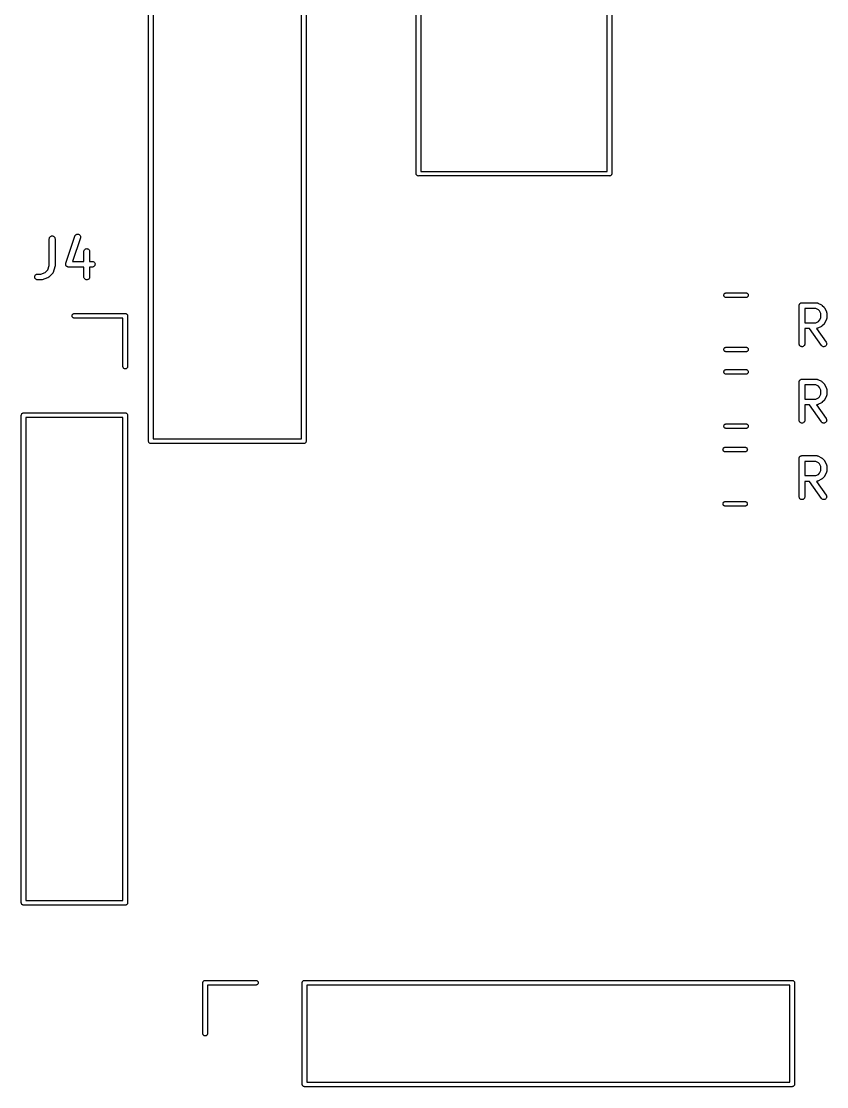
# Model space of a CAD drawing. Extents: x 0.8 to 4.32, y -4.33 to -0.8.
# Drawn here: x 0.802 to 1.631, y -4.317 to -3.219 of the extents above; entities that cross this region are included whole.
import ezdxf

# ---------------------------------------------------------------- set-up
doc = ezdxf.new("R2010")
doc.units = 0
doc.header["$MEASUREMENT"] = 0
doc.layers.add('BLACK', color=7, linetype='CONTINUOUS')

msp = doc.modelspace()

# ---------------------------------------------------------------- linework, layer by layer
at = {"layer": 'BLACK', "linetype": 'CONTINUOUS'}
for p, q in [((1.09016, -3.64921), (1.09016, -2.87835)), ((1.09488, -2.87835), (1.09488, -3.65146)), ((1.20827, -3.37587), (1.20827, -2.94303)), ((1.21299, -2.94528), (1.21299, -3.37362)), ((1.40512, -3.37362), (1.40512, -2.94528)), ((1.40984, -2.94303), (1.40984, -3.37587)), ((0.932677, -3.65146), (0.932677, -2.99449)), ((0.937402, -2.99449), (0.937402, -3.64921)), ((1.20826, -3.37598), (1.20827, -3.37587)), ((1.2083, -3.37645), (1.20826, -3.37598)), ((1.20844, -3.37689), (1.2083, -3.37645)), ((1.20866, -3.3773), (1.20844, -3.37689)), ((1.20895, -3.37766), (1.20866, -3.3773)), ((1.20931, -3.37796), (1.20895, -3.37766)), ((1.20972, -3.37818), (1.20931, -3.37796)), ((1.21017, -3.37831), (1.20972, -3.37818)), ((1.21063, -3.37836), (1.21017, -3.37831)), ((1.21075, -3.37835), (1.21063, -3.37836)), ((1.40736, -3.37835), (1.21075, -3.37835)), ((1.21299, -3.37362), (1.40512, -3.37362)), ((1.40748, -3.37836), (1.40736, -3.37835)), ((1.40794, -3.37831), (1.40748, -3.37836)), ((1.40839, -3.37818), (1.40794, -3.37831)), ((1.4088, -3.37796), (1.40839, -3.37818)), ((1.40916, -3.37766), (1.4088, -3.37796)), ((1.40945, -3.3773), (1.40916, -3.37766)), ((1.40967, -3.37689), (1.40945, -3.3773)), ((1.40981, -3.37645), (1.40967, -3.37689)), ((1.40984, -3.3761), (1.40981, -3.37645)), ((1.40984, -3.37587), (1.40985, -3.37598)), ((1.40985, -3.37598), (1.40984, -3.3761)), ((1.40984, -3.3761), (1.40984, -3.3761)), ((0.830381, -3.44297), (0.830445, -3.44239)), ((0.830381, -3.44301), (0.830381, -3.44297)), ((0.830381, -3.47065), (0.830381, -3.44301)), ((0.830445, -3.44239), (0.830619, -3.44184)), ((0.830619, -3.44184), (0.830897, -3.44134)), ((0.830897, -3.44134), (0.831267, -3.4409)), ((0.831267, -3.4409), (0.831716, -3.44054)), ((0.831716, -3.44054), (0.832227, -3.44027)), ((0.832227, -3.44027), (0.83278, -3.44011)), ((0.83278, -3.44011), (0.833354, -3.44005)), ((0.833354, -3.44005), (0.833927, -3.44011)), ((0.833927, -3.44011), (0.834478, -3.44029)), ((0.834478, -3.44029), (0.834984, -3.44056)), ((0.834984, -3.44056), (0.835429, -3.44093)), ((0.835429, -3.44093), (0.835793, -3.44137)), ((0.835793, -3.44137), (0.836063, -3.44188)), ((0.836063, -3.44188), (0.83623, -3.44243)), ((0.83623, -3.44243), (0.836286, -3.44301)), ((0.836286, -3.44301), (0.836286, -3.47113)), ((0.847405, -3.46832), (0.856779, -3.4402)), ((0.862381, -3.44207), (0.854303, -3.4663)), ((0.856779, -3.4402), (0.856792, -3.44016)), ((0.856792, -3.44016), (0.857034, -3.43964)), ((0.857034, -3.43964), (0.857373, -3.43917)), ((0.857373, -3.43917), (0.857796, -3.43878)), ((0.857796, -3.43878), (0.858287, -3.43848)), ((0.858287, -3.43848), (0.858828, -3.43828)), ((0.858828, -3.43828), (0.859396, -3.43819)), ((0.859396, -3.43819), (0.859972, -3.43821)), ((0.859972, -3.43821), (0.860533, -3.43834)), ((0.860533, -3.43834), (0.861058, -3.43858)), ((0.861058, -3.43858), (0.861526, -3.43891)), ((0.861526, -3.43891), (0.861921, -3.43933)), ((0.861921, -3.43933), (0.862226, -3.43982)), ((0.862226, -3.43982), (0.86243, -3.44036)), ((0.862509, -3.4415), (0.862381, -3.44207)), ((0.86243, -3.44036), (0.862526, -3.44093)), ((0.862526, -3.44093), (0.862509, -3.4415)), ((0.866001, -3.45609), (0.866066, -3.45552)), ((0.866001, -3.45613), (0.866001, -3.45609)), ((0.866001, -3.4663), (0.866001, -3.45613)), ((0.866066, -3.45552), (0.86624, -3.45497)), ((0.86624, -3.45497), (0.866517, -3.45446)), ((0.866517, -3.45446), (0.866888, -3.45402)), ((0.866888, -3.45402), (0.867337, -3.45366)), ((0.867337, -3.45366), (0.867848, -3.45339)), ((0.867848, -3.45339), (0.868401, -3.45323)), ((0.868401, -3.45323), (0.868974, -3.45318)), ((0.868974, -3.45318), (0.869548, -3.45324)), ((0.869548, -3.45324), (0.870098, -3.45341)), ((0.870098, -3.45341), (0.870605, -3.45368)), ((0.870605, -3.45368), (0.871049, -3.45405)), ((0.871049, -3.45405), (0.871413, -3.4545)), ((0.871413, -3.4545), (0.871684, -3.45501)), ((0.871684, -3.45501), (0.87185, -3.45556)), ((0.87185, -3.45556), (0.871907, -3.45613)), ((0.871907, -3.45613), (0.871907, -3.4663)), ((0.854303, -3.4663), (0.866001, -3.4663)), ((0.871907, -3.4663), (0.874578, -3.4663)), ((0.874578, -3.4663), (0.874619, -3.4663)), ((0.874619, -3.4663), (0.875192, -3.46637)), ((0.875192, -3.46637), (0.875741, -3.46654)), ((0.875741, -3.46654), (0.876246, -3.46682)), ((0.876246, -3.46682), (0.876688, -3.46719)), ((0.876688, -3.46719), (0.877049, -3.46764)), ((0.877049, -3.46764), (0.877316, -3.46815)), ((0.877316, -3.46815), (0.877479, -3.4687)), ((0.821606, -3.47942), (0.826114, -3.47792)), ((0.826114, -3.47792), (0.828878, -3.47516)), ((0.828878, -3.47516), (0.830381, -3.47065)), ((0.833546, -3.47884), (0.829797, -3.48259)), ((0.833602, -3.47877), (0.833546, -3.47884)), ((0.833665, -3.47871), (0.833602, -3.47877)), ((0.833784, -3.47855), (0.833665, -3.47871)), ((0.833912, -3.4784), (0.833784, -3.47855)), ((0.833953, -3.47832), (0.833912, -3.4784)), ((0.834004, -3.47825), (0.833953, -3.47832)), ((0.834089, -3.47807), (0.834004, -3.47825)), ((0.834185, -3.47789), (0.834089, -3.47807)), ((0.83421, -3.4778), (0.834185, -3.47789)), ((0.834246, -3.47773), (0.83421, -3.4778)), ((0.83426, -3.47769), (0.834246, -3.47773)), ((0.836135, -3.47206), (0.83426, -3.47769)), ((0.836171, -3.4719), (0.836135, -3.47206)), ((0.836222, -3.47174), (0.836171, -3.4719)), ((0.836235, -3.47162), (0.836222, -3.47174)), ((0.836263, -3.4715), (0.836235, -3.47162)), ((0.836267, -3.47133), (0.836263, -3.4715)), ((0.836286, -3.47117), (0.836267, -3.47133)), ((0.836286, -3.47113), (0.836286, -3.47117)), ((0.847254, -3.46923), (0.847272, -3.46906)), ((0.847264, -3.46935), (0.847254, -3.46923)), ((0.847261, -3.46946), (0.847264, -3.46935)), ((0.84729, -3.46963), (0.847261, -3.46946)), ((0.847272, -3.46906), (0.847277, -3.46888)), ((0.847277, -3.46888), (0.847302, -3.46877)), ((0.847306, -3.46981), (0.84729, -3.46963)), ((0.847302, -3.46877), (0.847314, -3.46866)), ((0.847338, -3.46992), (0.847306, -3.46981)), ((0.847314, -3.46866), (0.847366, -3.46849)), ((0.847356, -3.47003), (0.847338, -3.46992)), ((0.847419, -3.47019), (0.847356, -3.47003)), ((0.847366, -3.46849), (0.847405, -3.46832)), ((0.847468, -3.47036), (0.847419, -3.47019)), ((0.847521, -3.47046), (0.847468, -3.47036)), ((0.847561, -3.47057), (0.847521, -3.47046)), ((0.847654, -3.47071), (0.847561, -3.47057)), ((0.847735, -3.47087), (0.847654, -3.47071)), ((0.847806, -3.47096), (0.847735, -3.47087)), ((0.847866, -3.47105), (0.847806, -3.47096)), ((0.847986, -3.47118), (0.847866, -3.47105)), ((0.848097, -3.47132), (0.847986, -3.47118)), ((0.848183, -3.47139), (0.848097, -3.47132)), ((0.84826, -3.47147), (0.848183, -3.47139)), ((0.848403, -3.47158), (0.84826, -3.47147)), ((0.848538, -3.47169), (0.848403, -3.47158)), ((0.848637, -3.47174), (0.848538, -3.47169)), ((0.848728, -3.47181), (0.848637, -3.47174)), ((0.848889, -3.47188), (0.848728, -3.47181)), ((0.849043, -3.47197), (0.848889, -3.47188)), ((0.84915, -3.472), (0.849043, -3.47197)), ((0.849253, -3.47205), (0.84915, -3.472)), ((0.849425, -3.47209), (0.849253, -3.47205)), ((0.849592, -3.47214), (0.849425, -3.47209)), ((0.849704, -3.47215), (0.849592, -3.47214)), ((0.849814, -3.47218), (0.849704, -3.47215)), ((0.84999, -3.47219), (0.849814, -3.47218)), ((0.850165, -3.47221), (0.84999, -3.47219)), ((0.850206, -3.47221), (0.850165, -3.47221)), ((0.866001, -3.47221), (0.850206, -3.47221)), ((0.866001, -3.48238), (0.866001, -3.47221)), ((0.874578, -3.47221), (0.871907, -3.47221)), ((0.871907, -3.47221), (0.871907, -3.48238)), ((0.875152, -3.47215), (0.874578, -3.47221)), ((0.875703, -3.47198), (0.875152, -3.47215)), ((0.876212, -3.47171), (0.875703, -3.47198)), ((0.876659, -3.47135), (0.876212, -3.47171)), ((0.877026, -3.4709), (0.876659, -3.47135)), ((0.8773, -3.4704), (0.877026, -3.4709)), ((0.877471, -3.46985), (0.8773, -3.4704)), ((0.877531, -3.46927), (0.877471, -3.46985)), ((0.877479, -3.4687), (0.877531, -3.46927)), ((0.815383, -3.48236), (0.815443, -3.48178)), ((0.815435, -3.48293), (0.815383, -3.48236)), ((0.815597, -3.48348), (0.815435, -3.48293)), ((0.815443, -3.48178), (0.815613, -3.48123)), ((0.815864, -3.48399), (0.815597, -3.48348)), ((0.815613, -3.48123), (0.815887, -3.48073)), ((0.816226, -3.48444), (0.815864, -3.48399)), ((0.815887, -3.48073), (0.816255, -3.48028)), ((0.816667, -3.48481), (0.816226, -3.48444)), ((0.816255, -3.48028), (0.816701, -3.47992)), ((0.817172, -3.48509), (0.816667, -3.48481)), ((0.816701, -3.47992), (0.81721, -3.47965)), ((0.817721, -3.48527), (0.817172, -3.48509)), ((0.81721, -3.47965), (0.817762, -3.47948)), ((0.818294, -3.48533), (0.817721, -3.48527)), ((0.817762, -3.47948), (0.818335, -3.47942)), ((0.818335, -3.48533), (0.818294, -3.48533)), ((0.818335, -3.47942), (0.821606, -3.47942)), ((0.822085, -3.48533), (0.818335, -3.48533)), ((0.82225, -3.48531), (0.822085, -3.48533)), ((0.822416, -3.48531), (0.82225, -3.48531)), ((0.822536, -3.48529), (0.822416, -3.48531)), ((0.822658, -3.48527), (0.822536, -3.48529)), ((0.822817, -3.48523), (0.822658, -3.48527)), ((0.822979, -3.48519), (0.822817, -3.48523)), ((0.823018, -3.48518), (0.822979, -3.48519)), ((0.828643, -3.4833), (0.823018, -3.48518)), ((0.828722, -3.48327), (0.828643, -3.4833)), ((0.828806, -3.48324), (0.828722, -3.48327)), ((0.828985, -3.48315), (0.828806, -3.48324)), ((0.829169, -3.48307), (0.828985, -3.48315)), ((0.82924, -3.48302), (0.829169, -3.48307)), ((0.829317, -3.48298), (0.82924, -3.48302)), ((0.829475, -3.48285), (0.829317, -3.48298)), ((0.82964, -3.48274), (0.829475, -3.48285)), ((0.829699, -3.48267), (0.82964, -3.48274)), ((0.829768, -3.48262), (0.829699, -3.48267)), ((0.829797, -3.48259), (0.829768, -3.48262)), ((0.866057, -3.48295), (0.866001, -3.48238)), ((0.866224, -3.4835), (0.866057, -3.48295)), ((0.866494, -3.48401), (0.866224, -3.4835)), ((0.866859, -3.48446), (0.866494, -3.48401)), ((0.867303, -3.48483), (0.866859, -3.48446)), ((0.86781, -3.4851), (0.867303, -3.48483)), ((0.86836, -3.48527), (0.86781, -3.4851)), ((0.868933, -3.48533), (0.86836, -3.48527)), ((0.869507, -3.48528), (0.868933, -3.48533)), ((0.87006, -3.48511), (0.869507, -3.48528)), ((0.870571, -3.48485), (0.87006, -3.48511)), ((0.87102, -3.48449), (0.870571, -3.48485)), ((0.87139, -3.48405), (0.87102, -3.48449)), ((0.871668, -3.48354), (0.87139, -3.48405)), ((0.871842, -3.48299), (0.871668, -3.48354)), ((0.871906, -3.48242), (0.871842, -3.48299)), ((0.871907, -3.48238), (0.871906, -3.48242)), ((1.52535, -3.50117), (1.5254, -3.50071)), ((1.5254, -3.50164), (1.52535, -3.50117)), ((1.5254, -3.50071), (1.52553, -3.50026)), ((1.52553, -3.50026), (1.52575, -3.49985)), ((1.52575, -3.49985), (1.52605, -3.49949)), ((1.52605, -3.49949), (1.52641, -3.4992)), ((1.52641, -3.4992), (1.52682, -3.49898)), ((1.52682, -3.49898), (1.52726, -3.49885)), ((1.52726, -3.49885), (1.52761, -3.49881)), ((1.52761, -3.49881), (1.5482, -3.49881)), ((1.5482, -3.49881), (1.54855, -3.49885)), ((1.54855, -3.49885), (1.54899, -3.49898)), ((1.54899, -3.49898), (1.5494, -3.4992)), ((1.5494, -3.4992), (1.54976, -3.49949)), ((1.54976, -3.49949), (1.55006, -3.49985)), ((1.55006, -3.49985), (1.55028, -3.50026)), ((1.55028, -3.50026), (1.55041, -3.50071)), ((1.55041, -3.50071), (1.55046, -3.50117)), ((1.55046, -3.50117), (1.55041, -3.50164)), ((1.52553, -3.50208), (1.5254, -3.50164)), ((1.52575, -3.50249), (1.52553, -3.50208)), ((1.52605, -3.50285), (1.52575, -3.50249)), ((1.52641, -3.50315), (1.52605, -3.50285)), ((1.52682, -3.50337), (1.52641, -3.50315)), ((1.52726, -3.5035), (1.52682, -3.50337)), ((1.52761, -3.50354), (1.52726, -3.5035)), ((1.5482, -3.50354), (1.52761, -3.50354)), ((1.54855, -3.5035), (1.5482, -3.50354)), ((1.54899, -3.50337), (1.54855, -3.5035)), ((1.5494, -3.50315), (1.54899, -3.50337)), ((1.54976, -3.50285), (1.5494, -3.50315)), ((1.55006, -3.50249), (1.54976, -3.50285)), ((1.55028, -3.50208), (1.55006, -3.50249)), ((1.55041, -3.50164), (1.55028, -3.50208)), ((1.60278, -3.51186), (1.60282, -3.51159)), ((1.60278, -3.51188), (1.60278, -3.51186)), ((1.60278, -3.5119), (1.60278, -3.51188)), ((1.60278, -3.51188), (1.60278, -3.51188)), ((1.60278, -3.51188), (1.60278, -3.51188)), ((1.60278, -3.55127), (1.60278, -3.5119)), ((1.60282, -3.51159), (1.60284, -3.51131)), ((1.60284, -3.51131), (1.60285, -3.5113)), ((1.60285, -3.51129), (1.60293, -3.51103)), ((1.60285, -3.5113), (1.60285, -3.51129)), ((1.60293, -3.51103), (1.60301, -3.51076)), ((1.60301, -3.51076), (1.60302, -3.51075)), ((1.60302, -3.51074), (1.60316, -3.5105)), ((1.60302, -3.51075), (1.60302, -3.51074)), ((1.60316, -3.5105), (1.60329, -3.51025)), ((1.60329, -3.51025), (1.6033, -3.51025)), ((1.6033, -3.51024), (1.60348, -3.51002)), ((1.6033, -3.51025), (1.6033, -3.51024)), ((1.60348, -3.51002), (1.60366, -3.50981)), ((1.60366, -3.50981), (1.60366, -3.5098)), ((1.60366, -3.5098), (1.60367, -3.5098)), ((1.60367, -3.5098), (1.60389, -3.50962)), ((1.60389, -3.50962), (1.6041, -3.50945)), ((1.6041, -3.50945), (1.60411, -3.50944)), ((1.60411, -3.50944), (1.60412, -3.50943)), ((1.60412, -3.50943), (1.60437, -3.50931)), ((1.60437, -3.50931), (1.60461, -3.50917)), ((1.60461, -3.50917), (1.60462, -3.50917)), ((1.60462, -3.50917), (1.60463, -3.50917)), ((1.60463, -3.50917), (1.6049, -3.50909)), ((1.6049, -3.50909), (1.60516, -3.50901)), ((1.60516, -3.50901), (1.60517, -3.50901)), ((1.60517, -3.50901), (1.60518, -3.509)), ((1.60518, -3.509), (1.60546, -3.50898)), ((1.60546, -3.50898), (1.60574, -3.50895)), ((1.60574, -3.50895), (1.62073, -3.50895)), ((1.62073, -3.50895), (1.62078, -3.50895)), ((1.62078, -3.50895), (1.62086, -3.50896)), ((1.62086, -3.50896), (1.62095, -3.50896)), ((1.62095, -3.50896), (1.62115, -3.50899)), ((1.62115, -3.50899), (1.62135, -3.50902)), ((1.62135, -3.50902), (1.62143, -3.50904)), ((1.62143, -3.50904), (1.62152, -3.50906)), ((1.62152, -3.50906), (1.62171, -3.50913)), ((1.62171, -3.50913), (1.6219, -3.50919)), ((1.6219, -3.50919), (1.62197, -3.50923)), ((1.62197, -3.50923), (1.62206, -3.50926)), ((1.62206, -3.50926), (1.6258, -3.51114)), ((1.6258, -3.51114), (1.62584, -3.51116)), ((1.62584, -3.51116), (1.62598, -3.51125)), ((1.62598, -3.51125), (1.62613, -3.51133)), ((1.62613, -3.51133), (1.62622, -3.5114)), ((1.62622, -3.5114), (1.62633, -3.51147)), ((1.62633, -3.51147), (1.62644, -3.51159)), ((1.62644, -3.51159), (1.62657, -3.51169)), ((1.62657, -3.51169), (1.62845, -3.51357)), ((0.853926, -3.52244), (0.853971, -3.52198)), ((0.853971, -3.5229), (0.853926, -3.52244)), ((0.853971, -3.52198), (0.854106, -3.52153)), ((0.854106, -3.52335), (0.853971, -3.5229)), ((0.854106, -3.52153), (0.854326, -3.52112)), ((0.854326, -3.52112), (0.854621, -3.52076)), ((0.854621, -3.52076), (0.854981, -3.52047)), ((0.854981, -3.52047), (0.855391, -3.52025)), ((0.855391, -3.52025), (0.855836, -3.52011)), ((0.855836, -3.52011), (0.856183, -3.52008)), ((0.856183, -3.52008), (0.908545, -3.52008)), ((0.908545, -3.52008), (0.908661, -3.52007)), ((0.908661, -3.52007), (0.908777, -3.52008)), ((0.908777, -3.52008), (0.908777, -3.52008)), ((0.908777, -3.52008), (0.909124, -3.52011)), ((0.909124, -3.52011), (0.90957, -3.52025)), ((0.90957, -3.52025), (0.90998, -3.52047)), ((0.90998, -3.52047), (0.91034, -3.52076)), ((0.91034, -3.52076), (0.910635, -3.52112)), ((0.910635, -3.52112), (0.910854, -3.52153)), ((0.910854, -3.52153), (0.910989, -3.52198)), ((0.910989, -3.52198), (0.911035, -3.52244)), ((0.911035, -3.52244), (0.911024, -3.52256)), ((0.911024, -3.52256), (0.911024, -3.57492)), ((1.60869, -3.51486), (1.60869, -3.52957)), ((1.62004, -3.51486), (1.60869, -3.51486)), ((1.62274, -3.51621), (1.62004, -3.51486)), ((1.62393, -3.5174), (1.62274, -3.51621)), ((1.62528, -3.5201), (1.62393, -3.5174)), ((1.62528, -3.52433), (1.62528, -3.5201)), ((1.62845, -3.51357), (1.62848, -3.5136)), ((1.62848, -3.5136), (1.62858, -3.51373)), ((1.62858, -3.51373), (1.62869, -3.51385)), ((1.62869, -3.51385), (1.62876, -3.51395)), ((1.62876, -3.51395), (1.62884, -3.51405)), ((1.62884, -3.51405), (1.62891, -3.51419)), ((1.62891, -3.51419), (1.629, -3.51433)), ((1.629, -3.51433), (1.63087, -3.51808)), ((1.63087, -3.51808), (1.63089, -3.51812)), ((1.63089, -3.51812), (1.63092, -3.5182)), ((1.63092, -3.5182), (1.63096, -3.51828)), ((1.63096, -3.51828), (1.63102, -3.51847)), ((1.63102, -3.51847), (1.63109, -3.51866)), ((1.63109, -3.51866), (1.63111, -3.51875)), ((1.63111, -3.51875), (1.63113, -3.51883)), ((1.63113, -3.51883), (1.63115, -3.51903)), ((1.63115, -3.51903), (1.63118, -3.51923)), ((1.63118, -3.51923), (1.63118, -3.51932)), ((1.63118, -3.51932), (1.63119, -3.5194)), ((1.63119, -3.5194), (1.63119, -3.52503)), ((0.854326, -3.52376), (0.854106, -3.52335)), ((0.854621, -3.52412), (0.854326, -3.52376)), ((0.854981, -3.52441), (0.854621, -3.52412)), ((0.855391, -3.52463), (0.854981, -3.52441)), ((0.855836, -3.52477), (0.855391, -3.52463)), ((0.856183, -3.5248), (0.855836, -3.52477)), ((0.906299, -3.5248), (0.856183, -3.5248)), ((0.906299, -3.57492), (0.906299, -3.5248)), ((1.60869, -3.52957), (1.62004, -3.52957)), ((1.62004, -3.52957), (1.62274, -3.52823)), ((1.6258, -3.53329), (1.62206, -3.53517)), ((1.62274, -3.52823), (1.62393, -3.52703)), ((1.62393, -3.52703), (1.62528, -3.52433)), ((1.62595, -3.53321), (1.6258, -3.53329)), ((1.62609, -3.53313), (1.62595, -3.53321)), ((1.62619, -3.53305), (1.62609, -3.53313)), ((1.62629, -3.53299), (1.62619, -3.53305)), ((1.62641, -3.53287), (1.62629, -3.53299)), ((1.62654, -3.53277), (1.62641, -3.53287)), ((1.62657, -3.53274), (1.62654, -3.53277)), ((1.62845, -3.53087), (1.62657, -3.53274)), ((1.62855, -3.53074), (1.62845, -3.53087)), ((1.62867, -3.53062), (1.62855, -3.53074)), ((1.62873, -3.53052), (1.62867, -3.53062)), ((1.62881, -3.53042), (1.62873, -3.53052)), ((1.62889, -3.53027), (1.62881, -3.53042)), ((1.62898, -3.53013), (1.62889, -3.53027)), ((1.629, -3.5301), (1.62898, -3.53013)), ((1.63087, -3.52635), (1.629, -3.5301)), ((1.63091, -3.52627), (1.63087, -3.52635)), ((1.63095, -3.52619), (1.63091, -3.52627)), ((1.63101, -3.526), (1.63095, -3.52619)), ((1.63108, -3.52581), (1.63101, -3.526)), ((1.6311, -3.52572), (1.63108, -3.52581)), ((1.63112, -3.52564), (1.6311, -3.52572)), ((1.63114, -3.52544), (1.63112, -3.52564)), ((1.63118, -3.52524), (1.63114, -3.52544)), ((1.63119, -3.52507), (1.63118, -3.52516)), ((1.63118, -3.52516), (1.63118, -3.52524)), ((1.63119, -3.52503), (1.63119, -3.52507)), ((1.61357, -3.53548), (1.60869, -3.53548)), ((1.60869, -3.53548), (1.60869, -3.55127)), ((1.62581, -3.55297), (1.61357, -3.53548)), ((1.62082, -3.53547), (1.62078, -3.53548)), ((1.62078, -3.53548), (1.63065, -3.54958)), ((1.62091, -3.53547), (1.62082, -3.53547)), ((1.62111, -3.53544), (1.62091, -3.53547)), ((1.62131, -3.53542), (1.62111, -3.53544)), ((1.62139, -3.5354), (1.62131, -3.53542)), ((1.62148, -3.53538), (1.62139, -3.5354)), ((1.62167, -3.53532), (1.62148, -3.53538)), ((1.62186, -3.53526), (1.62167, -3.53532)), ((1.62194, -3.53522), (1.62186, -3.53526)), ((1.62202, -3.53519), (1.62194, -3.53522)), ((1.62206, -3.53517), (1.62202, -3.53519)), ((1.52553, -3.55617), (1.52575, -3.55576)), ((1.52575, -3.55576), (1.52605, -3.5554)), ((1.52605, -3.5554), (1.52641, -3.55511)), ((1.52641, -3.55511), (1.52682, -3.55489)), ((1.52682, -3.55489), (1.52726, -3.55475)), ((1.52726, -3.55475), (1.52761, -3.55472)), ((1.52761, -3.55472), (1.5482, -3.55472)), ((1.5482, -3.55472), (1.54855, -3.55475)), ((1.54855, -3.55475), (1.54899, -3.55489)), ((1.54899, -3.55489), (1.5494, -3.55511)), ((1.5494, -3.55511), (1.54976, -3.5554)), ((1.54976, -3.5554), (1.55006, -3.55576)), ((1.55006, -3.55576), (1.55028, -3.55617)), ((1.60284, -3.55185), (1.60278, -3.55127)), ((1.60301, -3.5524), (1.60284, -3.55185)), ((1.60328, -3.55291), (1.60301, -3.5524)), ((1.60364, -3.55336), (1.60328, -3.55291)), ((1.60409, -3.55372), (1.60364, -3.55336)), ((1.60459, -3.554), (1.60409, -3.55372)), ((1.60514, -3.55417), (1.60459, -3.554)), ((1.60572, -3.55423), (1.60514, -3.55417)), ((1.60629, -3.55418), (1.60572, -3.55423)), ((1.60684, -3.55401), (1.60629, -3.55418)), ((1.60735, -3.55375), (1.60684, -3.55401)), ((1.6078, -3.55338), (1.60735, -3.55375)), ((1.60817, -3.55294), (1.6078, -3.55338)), ((1.60845, -3.55244), (1.60817, -3.55294)), ((1.60862, -3.55189), (1.60845, -3.55244)), ((1.60869, -3.55132), (1.60862, -3.55189)), ((1.60869, -3.55127), (1.60869, -3.55132)), ((1.62619, -3.55341), (1.62581, -3.55297)), ((1.62664, -3.55376), (1.62619, -3.55341)), ((1.62716, -3.55402), (1.62664, -3.55376)), ((1.62771, -3.55418), (1.62716, -3.55402)), ((1.62829, -3.55423), (1.62771, -3.55418)), ((1.62886, -3.55416), (1.62829, -3.55423)), ((1.62941, -3.55398), (1.62886, -3.55416)), ((1.62991, -3.55371), (1.62941, -3.55398)), ((1.63035, -3.55333), (1.62991, -3.55371)), ((1.63071, -3.55288), (1.63035, -3.55333)), ((1.63065, -3.54958), (1.63068, -3.54962)), ((1.63068, -3.54962), (1.63095, -3.55012)), ((1.63098, -3.55237), (1.63071, -3.55288)), ((1.63095, -3.55012), (1.63112, -3.55067)), ((1.63114, -3.55182), (1.63098, -3.55237)), ((1.63112, -3.55067), (1.63119, -3.55124)), ((1.63119, -3.55124), (1.63114, -3.55182)), ((1.52535, -3.55708), (1.5254, -3.55662)), ((1.5254, -3.55754), (1.52535, -3.55708)), ((1.5254, -3.55662), (1.52553, -3.55617)), ((1.52553, -3.55799), (1.5254, -3.55754)), ((1.52575, -3.5584), (1.52553, -3.55799)), ((1.52605, -3.55876), (1.52575, -3.5584)), ((1.52641, -3.55905), (1.52605, -3.55876)), ((1.52682, -3.55927), (1.52641, -3.55905)), ((1.52726, -3.55941), (1.52682, -3.55927)), ((1.52761, -3.55944), (1.52726, -3.55941)), ((1.5482, -3.55944), (1.52761, -3.55944)), ((1.54855, -3.55941), (1.5482, -3.55944)), ((1.54899, -3.55927), (1.54855, -3.55941)), ((1.5494, -3.55905), (1.54899, -3.55927)), ((1.54976, -3.55876), (1.5494, -3.55905)), ((1.55006, -3.5584), (1.54976, -3.55876)), ((1.55028, -3.55799), (1.55006, -3.5584)), ((1.55028, -3.55617), (1.55041, -3.55662)), ((1.55041, -3.55754), (1.55028, -3.55799)), ((1.55041, -3.55662), (1.55046, -3.55708)), ((1.55046, -3.55708), (1.55041, -3.55754)), ((0.906333, -3.57527), (0.906299, -3.57492)), ((0.906469, -3.57571), (0.906333, -3.57527)), ((0.906688, -3.57612), (0.906469, -3.57571)), ((0.906983, -3.57648), (0.906688, -3.57612)), ((0.907343, -3.57678), (0.906983, -3.57648)), ((0.907753, -3.577), (0.907343, -3.57678)), ((0.908198, -3.57713), (0.907753, -3.577)), ((0.908661, -3.57718), (0.908198, -3.57713)), ((0.909124, -3.57713), (0.908661, -3.57718)), ((0.90957, -3.577), (0.909124, -3.57713)), ((0.90998, -3.57678), (0.90957, -3.577)), ((0.91034, -3.57648), (0.90998, -3.57678)), ((0.910635, -3.57612), (0.91034, -3.57648)), ((0.910854, -3.57571), (0.910635, -3.57612)), ((0.910989, -3.57527), (0.910854, -3.57571)), ((0.911024, -3.57492), (0.910989, -3.57527)), ((1.52641, -3.5782), (1.52682, -3.57798)), ((1.52682, -3.57798), (1.52726, -3.57785)), ((1.52726, -3.57785), (1.52761, -3.57781)), ((1.52761, -3.57781), (1.5482, -3.57781)), ((1.5482, -3.57781), (1.54855, -3.57785)), ((1.54855, -3.57785), (1.54899, -3.57798)), ((1.54899, -3.57798), (1.5494, -3.5782)), ((1.52535, -3.58017), (1.5254, -3.57971)), ((1.5254, -3.58064), (1.52535, -3.58017)), ((1.5254, -3.57971), (1.52553, -3.57926)), ((1.52553, -3.58108), (1.5254, -3.58064)), ((1.52553, -3.57926), (1.52575, -3.57885)), ((1.52575, -3.58149), (1.52553, -3.58108)), ((1.52575, -3.57885), (1.52605, -3.57849)), ((1.52605, -3.58185), (1.52575, -3.58149)), ((1.52605, -3.57849), (1.52641, -3.5782)), ((1.52641, -3.58215), (1.52605, -3.58185)), ((1.52682, -3.58237), (1.52641, -3.58215)), ((1.52726, -3.5825), (1.52682, -3.58237)), ((1.52761, -3.58254), (1.52726, -3.5825)), ((1.5482, -3.58254), (1.52761, -3.58254)), ((1.54855, -3.5825), (1.5482, -3.58254)), ((1.54899, -3.58237), (1.54855, -3.5825)), ((1.5494, -3.58215), (1.54899, -3.58237)), ((1.5494, -3.5782), (1.54976, -3.57849)), ((1.54976, -3.58185), (1.5494, -3.58215)), ((1.54976, -3.57849), (1.55006, -3.57885)), ((1.55006, -3.58149), (1.54976, -3.58185)), ((1.55006, -3.57885), (1.55028, -3.57926)), ((1.55028, -3.58108), (1.55006, -3.58149)), ((1.55028, -3.57926), (1.55041, -3.57971)), ((1.55041, -3.58064), (1.55028, -3.58108)), ((1.55041, -3.57971), (1.55046, -3.58017)), ((1.55046, -3.58017), (1.55041, -3.58064)), ((1.60316, -3.58924), (1.60329, -3.58899)), ((1.60329, -3.58899), (1.6033, -3.58899)), ((1.6033, -3.58898), (1.60348, -3.58876)), ((1.6033, -3.58899), (1.6033, -3.58898)), ((1.60348, -3.58876), (1.60366, -3.58855)), ((1.60366, -3.58855), (1.60366, -3.58854)), ((1.60366, -3.58854), (1.60367, -3.58854)), ((1.60367, -3.58854), (1.60389, -3.58836)), ((1.60389, -3.58836), (1.6041, -3.58819)), ((1.6041, -3.58819), (1.60411, -3.58818)), ((1.60411, -3.58818), (1.60412, -3.58817)), ((1.60412, -3.58817), (1.60437, -3.58805)), ((1.60437, -3.58805), (1.60461, -3.58791)), ((1.60461, -3.58791), (1.60462, -3.58791)), ((1.60462, -3.58791), (1.60463, -3.58791)), ((1.60463, -3.58791), (1.6049, -3.58783)), ((1.6049, -3.58783), (1.60516, -3.58775)), ((1.60516, -3.58775), (1.60517, -3.58775)), ((1.60517, -3.58775), (1.60518, -3.58774)), ((1.60518, -3.58774), (1.60546, -3.58772)), ((1.60546, -3.58772), (1.60574, -3.58769)), ((1.60574, -3.58769), (1.62073, -3.58769)), ((1.62073, -3.58769), (1.62078, -3.58769)), ((1.62078, -3.58769), (1.62086, -3.5877)), ((1.62086, -3.5877), (1.62095, -3.5877)), ((1.62095, -3.5877), (1.62115, -3.58773)), ((1.62115, -3.58773), (1.62135, -3.58776)), ((1.62135, -3.58776), (1.62143, -3.58778)), ((1.62143, -3.58778), (1.62152, -3.5878)), ((1.62152, -3.5878), (1.62171, -3.58787)), ((1.62171, -3.58787), (1.6219, -3.58793)), ((1.6219, -3.58793), (1.62197, -3.58797)), ((1.62197, -3.58797), (1.62206, -3.588)), ((1.62206, -3.588), (1.6258, -3.58988)), ((1.60278, -3.5906), (1.60282, -3.59033)), ((1.60278, -3.59062), (1.60278, -3.5906)), ((1.60278, -3.59064), (1.60278, -3.59062)), ((1.60278, -3.59062), (1.60278, -3.59062)), ((1.60278, -3.59062), (1.60278, -3.59062)), ((1.60278, -3.63001), (1.60278, -3.59064)), ((1.60282, -3.59033), (1.60284, -3.59005)), ((1.60284, -3.59005), (1.60285, -3.59004)), ((1.60285, -3.59003), (1.60293, -3.58977)), ((1.60285, -3.59004), (1.60285, -3.59003)), ((1.60293, -3.58977), (1.60301, -3.5895)), ((1.60301, -3.5895), (1.60302, -3.58949)), ((1.60302, -3.58948), (1.60316, -3.58924)), ((1.60302, -3.58949), (1.60302, -3.58948)), ((1.60869, -3.5936), (1.60869, -3.60831)), ((1.62004, -3.5936), (1.60869, -3.5936)), ((1.62274, -3.59495), (1.62004, -3.5936)), ((1.62393, -3.59614), (1.62274, -3.59495)), ((1.62528, -3.59884), (1.62393, -3.59614)), ((1.62528, -3.60307), (1.62528, -3.59884)), ((1.6258, -3.58988), (1.62584, -3.5899)), ((1.62584, -3.5899), (1.62598, -3.58999)), ((1.62598, -3.58999), (1.62613, -3.59007)), ((1.62613, -3.59007), (1.62622, -3.59014)), ((1.62622, -3.59014), (1.62633, -3.59021)), ((1.62633, -3.59021), (1.62644, -3.59033)), ((1.62644, -3.59033), (1.62657, -3.59043)), ((1.62657, -3.59043), (1.62845, -3.59231)), ((1.62845, -3.59231), (1.62848, -3.59234)), ((1.62848, -3.59234), (1.62858, -3.59247)), ((1.62858, -3.59247), (1.62869, -3.59259)), ((1.62869, -3.59259), (1.62876, -3.59269)), ((1.62876, -3.59269), (1.62884, -3.59279)), ((1.62884, -3.59279), (1.62891, -3.59293)), ((1.62891, -3.59293), (1.629, -3.59307)), ((1.629, -3.59307), (1.63087, -3.59682)), ((1.63087, -3.59682), (1.63089, -3.59686)), ((1.63089, -3.59686), (1.63092, -3.59694)), ((1.63092, -3.59694), (1.63096, -3.59702)), ((1.63096, -3.59702), (1.63102, -3.59721)), ((1.63102, -3.59721), (1.63109, -3.5974)), ((1.63109, -3.5974), (1.63111, -3.59749)), ((1.63111, -3.59749), (1.63113, -3.59757)), ((1.63113, -3.59757), (1.63115, -3.59777)), ((1.63115, -3.59777), (1.63118, -3.59797)), ((1.63118, -3.59797), (1.63118, -3.59806)), ((1.63118, -3.59806), (1.63119, -3.59814)), ((1.63119, -3.59814), (1.63119, -3.60377)), ((1.60869, -3.60831), (1.62004, -3.60831)), ((1.62004, -3.60831), (1.62274, -3.60697)), ((1.62274, -3.60697), (1.62393, -3.60577)), ((1.62393, -3.60577), (1.62528, -3.60307)), ((1.62845, -3.60961), (1.62657, -3.61148)), ((1.62855, -3.60948), (1.62845, -3.60961)), ((1.62867, -3.60936), (1.62855, -3.60948)), ((1.62873, -3.60926), (1.62867, -3.60936)), ((1.62881, -3.60916), (1.62873, -3.60926)), ((1.62889, -3.60901), (1.62881, -3.60916)), ((1.62898, -3.60888), (1.62889, -3.60901)), ((1.629, -3.60884), (1.62898, -3.60888)), ((1.63087, -3.60509), (1.629, -3.60884)), ((1.63091, -3.60501), (1.63087, -3.60509)), ((1.63095, -3.60493), (1.63091, -3.60501)), ((1.63101, -3.60474), (1.63095, -3.60493)), ((1.63108, -3.60455), (1.63101, -3.60474)), ((1.6311, -3.60446), (1.63108, -3.60455)), ((1.63112, -3.60438), (1.6311, -3.60446)), ((1.63114, -3.60418), (1.63112, -3.60438)), ((1.63118, -3.60398), (1.63114, -3.60418)), ((1.63119, -3.60381), (1.63118, -3.6039)), ((1.63118, -3.6039), (1.63118, -3.60398)), ((1.63119, -3.60377), (1.63119, -3.60381)), ((1.61357, -3.61422), (1.60869, -3.61422)), ((1.60869, -3.61422), (1.60869, -3.63001)), ((1.62581, -3.63171), (1.61357, -3.61422)), ((1.62082, -3.61421), (1.62078, -3.61422)), ((1.62078, -3.61422), (1.63065, -3.62832)), ((1.62091, -3.61421), (1.62082, -3.61421)), ((1.62111, -3.61418), (1.62091, -3.61421)), ((1.62131, -3.61416), (1.62111, -3.61418)), ((1.62139, -3.61414), (1.62131, -3.61416)), ((1.62148, -3.61413), (1.62139, -3.61414)), ((1.62167, -3.61406), (1.62148, -3.61413)), ((1.62186, -3.614), (1.62167, -3.61406)), ((1.62194, -3.61396), (1.62186, -3.614)), ((1.62202, -3.61393), (1.62194, -3.61396)), ((1.62206, -3.61391), (1.62202, -3.61393)), ((1.6258, -3.61203), (1.62206, -3.61391)), ((1.62595, -3.61195), (1.6258, -3.61203)), ((1.62609, -3.61187), (1.62595, -3.61195)), ((1.62619, -3.61179), (1.62609, -3.61187)), ((1.62629, -3.61173), (1.62619, -3.61179)), ((1.62641, -3.61161), (1.62629, -3.61173)), ((1.62654, -3.61151), (1.62641, -3.61161)), ((1.62657, -3.61148), (1.62654, -3.61151)), ((0.801563, -3.6248), (0.801609, -3.62434)), ((0.801575, -3.62492), (0.801563, -3.6248)), ((0.801575, -4.12705), (0.801575, -3.62492)), ((0.801609, -3.62434), (0.801744, -3.62389)), ((0.801744, -3.62389), (0.801963, -3.62348)), ((0.801963, -3.62348), (0.802259, -3.62312)), ((0.802259, -3.62312), (0.802618, -3.62283)), ((0.802618, -3.62283), (0.803029, -3.62261)), ((0.803029, -3.62261), (0.803474, -3.62248)), ((0.803474, -3.62248), (0.803821, -3.62244)), ((0.803821, -3.62244), (0.803937, -3.62243)), ((0.803937, -3.62243), (0.804053, -3.62244)), ((0.804053, -3.62244), (0.908545, -3.62244)), ((0.806299, -3.62717), (0.806299, -4.1248)), ((0.906299, -3.62717), (0.806299, -3.62717)), ((0.906299, -4.1248), (0.906299, -3.62717)), ((0.908545, -3.62244), (0.908661, -3.62243)), ((0.908661, -3.62243), (0.908777, -3.62244)), ((0.908777, -3.62244), (0.908777, -3.62244)), ((0.908777, -3.62244), (0.909124, -3.62248)), ((0.909124, -3.62248), (0.90957, -3.62261)), ((0.90957, -3.62261), (0.90998, -3.62283)), ((0.90998, -3.62283), (0.91034, -3.62312)), ((0.91034, -3.62312), (0.910635, -3.62348)), ((0.910635, -3.62348), (0.910854, -3.62389)), ((0.910854, -3.62389), (0.910989, -3.62434)), ((0.910989, -3.62434), (0.911035, -3.6248)), ((0.911035, -3.6248), (0.911024, -3.62492)), ((0.911024, -3.62492), (0.911024, -4.12705)), ((1.60284, -3.63059), (1.60278, -3.63001)), ((1.60301, -3.63114), (1.60284, -3.63059)), ((1.60328, -3.63165), (1.60301, -3.63114)), ((1.60364, -3.6321), (1.60328, -3.63165)), ((1.60409, -3.63246), (1.60364, -3.6321)), ((1.60459, -3.63274), (1.60409, -3.63246)), ((1.60514, -3.63291), (1.60459, -3.63274)), ((1.60684, -3.63275), (1.60629, -3.63292)), ((1.60735, -3.63249), (1.60684, -3.63275)), ((1.6078, -3.63212), (1.60735, -3.63249)), ((1.60817, -3.63168), (1.6078, -3.63212)), ((1.60845, -3.63118), (1.60817, -3.63168)), ((1.60862, -3.63063), (1.60845, -3.63118)), ((1.60869, -3.63006), (1.60862, -3.63063)), ((1.60869, -3.63001), (1.60869, -3.63006)), ((1.62619, -3.63215), (1.62581, -3.63171)), ((1.62664, -3.6325), (1.62619, -3.63215)), ((1.62716, -3.63276), (1.62664, -3.6325)), ((1.62771, -3.63292), (1.62716, -3.63276)), ((1.62886, -3.6329), (1.62829, -3.63297)), ((1.62941, -3.63273), (1.62886, -3.6329)), ((1.62991, -3.63245), (1.62941, -3.63273)), ((1.63035, -3.63207), (1.62991, -3.63245)), ((1.63071, -3.63162), (1.63035, -3.63207)), ((1.63065, -3.62832), (1.63068, -3.62836)), ((1.63068, -3.62836), (1.63095, -3.62886)), ((1.63098, -3.63111), (1.63071, -3.63162)), ((1.63095, -3.62886), (1.63112, -3.62941)), ((1.63114, -3.63056), (1.63098, -3.63111)), ((1.63112, -3.62941), (1.63119, -3.62998)), ((1.63119, -3.62998), (1.63114, -3.63056)), ((1.52535, -3.63608), (1.5254, -3.63562)), ((1.5254, -3.63654), (1.52535, -3.63608)), ((1.5254, -3.63562), (1.52553, -3.63517)), ((1.52553, -3.63699), (1.5254, -3.63654)), ((1.52553, -3.63517), (1.52575, -3.63476)), ((1.52575, -3.6374), (1.52553, -3.63699)), ((1.52575, -3.63476), (1.52605, -3.6344)), ((1.52605, -3.63776), (1.52575, -3.6374)), ((1.52605, -3.6344), (1.52641, -3.63411)), ((1.52641, -3.63805), (1.52605, -3.63776)), ((1.52641, -3.63411), (1.52682, -3.63389)), ((1.52682, -3.63827), (1.52641, -3.63805)), ((1.52682, -3.63389), (1.52726, -3.63375)), ((1.52726, -3.63841), (1.52682, -3.63827)), ((1.52726, -3.63375), (1.52761, -3.63372)), ((1.52761, -3.63844), (1.52726, -3.63841)), ((1.52761, -3.63372), (1.5482, -3.63372)), ((1.5482, -3.63844), (1.52761, -3.63844)), ((1.5482, -3.63372), (1.54855, -3.63375)), ((1.54855, -3.63841), (1.5482, -3.63844)), ((1.54855, -3.63375), (1.54899, -3.63389)), ((1.54899, -3.63827), (1.54855, -3.63841)), ((1.54899, -3.63389), (1.5494, -3.63411)), ((1.5494, -3.63805), (1.54899, -3.63827)), ((1.5494, -3.63411), (1.54976, -3.6344)), ((1.54976, -3.63776), (1.5494, -3.63805)), ((1.54976, -3.6344), (1.55006, -3.63476)), ((1.55006, -3.6374), (1.54976, -3.63776)), ((1.55006, -3.63476), (1.55028, -3.63517)), ((1.55028, -3.63699), (1.55006, -3.6374)), ((1.55028, -3.63517), (1.55041, -3.63562)), ((1.55041, -3.63654), (1.55028, -3.63699)), ((1.55041, -3.63562), (1.55046, -3.63608)), ((1.55046, -3.63608), (1.55041, -3.63654)), ((1.60572, -3.63297), (1.60514, -3.63291)), ((1.60629, -3.63292), (1.60572, -3.63297)), ((1.62829, -3.63297), (1.62771, -3.63292)), ((0.932666, -3.65157), (0.932677, -3.65146)), ((0.932711, -3.65204), (0.932666, -3.65157)), ((0.932846, -3.65248), (0.932711, -3.65204)), ((0.933066, -3.65289), (0.932846, -3.65248)), ((0.933361, -3.65325), (0.933066, -3.65289)), ((0.933721, -3.65355), (0.933361, -3.65325)), ((0.934131, -3.65377), (0.933721, -3.65355)), ((0.934576, -3.6539), (0.934131, -3.65377)), ((0.934923, -3.65394), (0.934576, -3.6539)), ((0.935039, -3.65395), (0.934923, -3.65394)), ((0.934923, -3.65394), (0.934923, -3.65394)), ((0.935155, -3.65394), (0.935039, -3.65395)), ((1.0924, -3.65394), (0.935155, -3.65394)), ((0.937402, -3.64921), (1.09016, -3.64921)), ((1.09252, -3.65395), (1.0924, -3.65394)), ((1.09298, -3.6539), (1.09252, -3.65395)), ((1.09343, -3.65377), (1.09298, -3.6539)), ((1.09384, -3.65355), (1.09343, -3.65377)), ((1.0942, -3.65325), (1.09384, -3.65355)), ((1.09449, -3.65289), (1.0942, -3.65325)), ((1.09471, -3.65248), (1.09449, -3.65289)), ((1.09485, -3.65204), (1.09471, -3.65248)), ((1.09488, -3.65169), (1.09485, -3.65204)), ((1.09488, -3.65146), (1.09489, -3.65157)), ((1.09489, -3.65157), (1.09488, -3.65169)), ((1.52435, -3.66017), (1.5244, -3.65971)), ((1.5244, -3.66064), (1.52435, -3.66017)), ((1.5244, -3.65971), (1.52453, -3.65926)), ((1.52453, -3.66108), (1.5244, -3.66064)), ((1.52453, -3.65926), (1.52475, -3.65885)), ((1.52475, -3.66149), (1.52453, -3.66108)), ((1.52475, -3.65885), (1.52505, -3.65849)), ((1.52505, -3.66185), (1.52475, -3.66149)), ((1.52505, -3.65849), (1.52541, -3.6582)), ((1.52541, -3.66215), (1.52505, -3.66185)), ((1.52541, -3.6582), (1.52582, -3.65798)), ((1.52582, -3.66237), (1.52541, -3.66215)), ((1.52582, -3.65798), (1.52626, -3.65785)), ((1.52626, -3.6625), (1.52582, -3.66237)), ((1.52626, -3.65785), (1.52661, -3.65781)), ((1.52661, -3.66254), (1.52626, -3.6625)), ((1.52661, -3.65781), (1.5472, -3.65781)), ((1.5472, -3.66254), (1.52661, -3.66254)), ((1.5472, -3.65781), (1.54755, -3.65785)), ((1.54755, -3.6625), (1.5472, -3.66254)), ((1.54755, -3.65785), (1.54799, -3.65798)), ((1.54799, -3.66237), (1.54755, -3.6625)), ((1.54799, -3.65798), (1.5484, -3.6582)), ((1.5484, -3.66215), (1.54799, -3.66237)), ((1.5484, -3.6582), (1.54876, -3.65849)), ((1.54876, -3.66185), (1.5484, -3.66215)), ((1.54876, -3.65849), (1.54906, -3.65885)), ((1.54906, -3.66149), (1.54876, -3.66185)), ((1.54906, -3.65885), (1.54928, -3.65926)), ((1.54928, -3.66108), (1.54906, -3.66149)), ((1.54928, -3.65926), (1.54941, -3.65971)), ((1.54941, -3.66064), (1.54928, -3.66108)), ((1.54941, -3.65971), (1.54946, -3.66017)), ((1.54946, -3.66017), (1.54941, -3.66064)), ((1.60278, -3.66934), (1.60282, -3.66907)), ((1.60278, -3.66936), (1.60278, -3.66934)), ((1.60278, -3.66939), (1.60278, -3.66936)), ((1.60278, -3.66936), (1.60278, -3.66936)), ((1.60278, -3.66936), (1.60278, -3.66936)), ((1.60278, -3.70876), (1.60278, -3.66939)), ((1.60282, -3.66907), (1.60284, -3.66879)), ((1.60284, -3.66879), (1.60285, -3.66878)), ((1.60285, -3.66877), (1.60293, -3.66851)), ((1.60285, -3.66878), (1.60285, -3.66877)), ((1.60293, -3.66851), (1.60301, -3.66824)), ((1.60301, -3.66824), (1.60302, -3.66823)), ((1.60302, -3.66822), (1.60316, -3.66798)), ((1.60302, -3.66823), (1.60302, -3.66822)), ((1.60316, -3.66798), (1.60329, -3.66773)), ((1.60329, -3.66773), (1.6033, -3.66773)), ((1.6033, -3.66772), (1.60348, -3.6675)), ((1.6033, -3.66773), (1.6033, -3.66772)), ((1.60348, -3.6675), (1.60366, -3.66729)), ((1.60366, -3.66729), (1.60366, -3.66728)), ((1.60366, -3.66728), (1.60367, -3.66728)), ((1.60367, -3.66728), (1.60389, -3.6671)), ((1.60389, -3.6671), (1.6041, -3.66693)), ((1.6041, -3.66693), (1.60411, -3.66692)), ((1.60411, -3.66692), (1.60412, -3.66691)), ((1.60412, -3.66691), (1.60437, -3.66679)), ((1.60437, -3.66679), (1.60461, -3.66666)), ((1.60461, -3.66666), (1.60462, -3.66665)), ((1.60462, -3.66665), (1.60463, -3.66665)), ((1.60463, -3.66665), (1.6049, -3.66657)), ((1.6049, -3.66657), (1.60516, -3.66649)), ((1.60516, -3.66649), (1.60517, -3.66649)), ((1.60517, -3.66649), (1.60518, -3.66648)), ((1.60518, -3.66648), (1.60546, -3.66646)), ((1.60546, -3.66646), (1.60574, -3.66643)), ((1.60574, -3.66643), (1.62073, -3.66643)), ((1.60869, -3.67234), (1.60869, -3.68705)), ((1.62004, -3.67234), (1.60869, -3.67234)), ((1.62274, -3.67369), (1.62004, -3.67234)), ((1.62073, -3.66643), (1.62078, -3.66643)), ((1.62078, -3.66643), (1.62086, -3.66644)), ((1.62086, -3.66644), (1.62095, -3.66644)), ((1.62095, -3.66644), (1.62115, -3.66647)), ((1.62115, -3.66647), (1.62135, -3.6665)), ((1.62135, -3.6665), (1.62143, -3.66652)), ((1.62143, -3.66652), (1.62152, -3.66654)), ((1.62152, -3.66654), (1.62171, -3.66661)), ((1.62171, -3.66661), (1.6219, -3.66667)), ((1.6219, -3.66667), (1.62197, -3.66671)), ((1.62197, -3.66671), (1.62206, -3.66674)), ((1.62206, -3.66674), (1.6258, -3.66862)), ((1.62393, -3.67488), (1.62274, -3.67369)), ((1.62528, -3.67758), (1.62393, -3.67488)), ((1.6258, -3.66862), (1.62584, -3.66864)), ((1.62584, -3.66864), (1.62598, -3.66873)), ((1.62598, -3.66873), (1.62613, -3.66881)), ((1.62613, -3.66881), (1.62622, -3.66888)), ((1.62622, -3.66888), (1.62633, -3.66895)), ((1.62633, -3.66895), (1.62644, -3.66907)), ((1.62644, -3.66907), (1.62657, -3.66917)), ((1.62657, -3.66917), (1.62845, -3.67105)), ((1.62845, -3.67105), (1.62848, -3.67108)), ((1.62848, -3.67108), (1.62858, -3.67121)), ((1.62858, -3.67121), (1.62869, -3.67133)), ((1.62869, -3.67133), (1.62876, -3.67143)), ((1.62876, -3.67143), (1.62884, -3.67153)), ((1.62884, -3.67153), (1.62891, -3.67167)), ((1.62891, -3.67167), (1.629, -3.67181)), ((1.629, -3.67181), (1.63087, -3.67556)), ((1.63087, -3.67556), (1.63089, -3.6756)), ((1.63089, -3.6756), (1.63092, -3.67568)), ((1.63092, -3.67568), (1.63096, -3.67576)), ((1.63096, -3.67576), (1.63102, -3.67595)), ((1.63102, -3.67595), (1.63109, -3.67614)), ((1.63109, -3.67614), (1.63111, -3.67623)), ((1.63111, -3.67623), (1.63113, -3.67631)), ((1.63113, -3.67631), (1.63115, -3.67651)), ((1.63115, -3.67651), (1.63118, -3.67671)), ((1.63118, -3.67671), (1.63118, -3.6768)), ((1.63118, -3.6768), (1.63119, -3.67688)), ((1.60869, -3.68705), (1.62004, -3.68705)), ((1.62004, -3.68705), (1.62274, -3.68571)), ((1.62274, -3.68571), (1.62393, -3.68451)), ((1.62393, -3.68451), (1.62528, -3.68181)), ((1.62528, -3.68181), (1.62528, -3.67758)), ((1.62889, -3.68775), (1.62881, -3.6879)), ((1.62898, -3.68762), (1.62889, -3.68775)), ((1.629, -3.68758), (1.62898, -3.68762)), ((1.63087, -3.68383), (1.629, -3.68758)), ((1.63091, -3.68375), (1.63087, -3.68383)), ((1.63095, -3.68367), (1.63091, -3.68375)), ((1.63101, -3.68348), (1.63095, -3.68367)), ((1.63108, -3.68329), (1.63101, -3.68348)), ((1.6311, -3.6832), (1.63108, -3.68329)), ((1.63112, -3.68312), (1.6311, -3.6832)), ((1.63114, -3.68292), (1.63112, -3.68312)), ((1.63118, -3.68272), (1.63114, -3.68292)), ((1.63119, -3.68255), (1.63118, -3.68264)), ((1.63118, -3.68264), (1.63118, -3.68272)), ((1.63119, -3.67688), (1.63119, -3.68251)), ((1.63119, -3.68251), (1.63119, -3.68255)), ((1.61357, -3.69296), (1.60869, -3.69296)), ((1.60869, -3.69296), (1.60869, -3.70876)), ((1.62581, -3.71045), (1.61357, -3.69296)), ((1.62082, -3.69295), (1.62078, -3.69296)), ((1.62078, -3.69296), (1.63065, -3.70706)), ((1.62091, -3.69296), (1.62082, -3.69295)), ((1.62111, -3.69292), (1.62091, -3.69296)), ((1.62131, -3.6929), (1.62111, -3.69292)), ((1.62139, -3.69288), (1.62131, -3.6929)), ((1.62148, -3.69287), (1.62139, -3.69288)), ((1.62167, -3.6928), (1.62148, -3.69287)), ((1.62186, -3.69274), (1.62167, -3.6928)), ((1.62194, -3.6927), (1.62186, -3.69274)), ((1.62202, -3.69267), (1.62194, -3.6927)), ((1.62206, -3.69265), (1.62202, -3.69267)), ((1.6258, -3.69077), (1.62206, -3.69265)), ((1.62595, -3.69069), (1.6258, -3.69077)), ((1.62609, -3.69061), (1.62595, -3.69069)), ((1.62619, -3.69053), (1.62609, -3.69061)), ((1.62629, -3.69047), (1.62619, -3.69053)), ((1.62641, -3.69035), (1.62629, -3.69047)), ((1.62654, -3.69025), (1.62641, -3.69035)), ((1.62657, -3.69022), (1.62654, -3.69025)), ((1.62845, -3.68835), (1.62657, -3.69022)), ((1.62855, -3.68822), (1.62845, -3.68835)), ((1.62867, -3.6881), (1.62855, -3.68822)), ((1.62873, -3.688), (1.62867, -3.6881)), ((1.62881, -3.6879), (1.62873, -3.688)), ((1.60284, -3.70933), (1.60278, -3.70876)), ((1.60301, -3.70988), (1.60284, -3.70933)), ((1.60862, -3.70937), (1.60845, -3.70992)), ((1.60869, -3.7088), (1.60862, -3.70937)), ((1.60869, -3.70876), (1.60869, -3.7088)), ((1.63065, -3.70706), (1.63068, -3.7071)), ((1.63068, -3.7071), (1.63095, -3.7076)), ((1.63095, -3.7076), (1.63112, -3.70815)), ((1.63114, -3.7093), (1.63098, -3.70985)), ((1.63112, -3.70815), (1.63119, -3.70872)), ((1.63119, -3.70872), (1.63114, -3.7093)), ((1.52435, -3.71608), (1.5244, -3.71562)), ((1.5244, -3.71654), (1.52435, -3.71608)), ((1.5244, -3.71562), (1.52453, -3.71517)), ((1.52453, -3.71699), (1.5244, -3.71654)), ((1.52453, -3.71517), (1.52475, -3.71476)), ((1.52475, -3.7174), (1.52453, -3.71699)), ((1.52475, -3.71476), (1.52505, -3.7144)), ((1.52505, -3.71776), (1.52475, -3.7174)), ((1.52505, -3.7144), (1.52541, -3.71411)), ((1.52541, -3.71805), (1.52505, -3.71776)), ((1.52541, -3.71411), (1.52582, -3.71389)), ((1.52582, -3.71827), (1.52541, -3.71805)), ((1.52582, -3.71389), (1.52626, -3.71375)), ((1.52626, -3.71841), (1.52582, -3.71827)), ((1.52626, -3.71375), (1.52661, -3.71372)), ((1.52661, -3.71844), (1.52626, -3.71841)), ((1.52661, -3.71372), (1.5472, -3.71372)), ((1.5472, -3.71844), (1.52661, -3.71844)), ((1.5472, -3.71372), (1.54755, -3.71375)), ((1.54755, -3.71841), (1.5472, -3.71844)), ((1.54755, -3.71375), (1.54799, -3.71389)), ((1.54799, -3.71827), (1.54755, -3.71841)), ((1.54799, -3.71389), (1.5484, -3.71411)), ((1.5484, -3.71805), (1.54799, -3.71827)), ((1.5484, -3.71411), (1.54876, -3.7144)), ((1.54876, -3.71776), (1.5484, -3.71805)), ((1.54876, -3.7144), (1.54906, -3.71476)), ((1.54906, -3.7174), (1.54876, -3.71776)), ((1.54906, -3.71476), (1.54928, -3.71517)), ((1.54928, -3.71699), (1.54906, -3.7174)), ((1.54928, -3.71517), (1.54941, -3.71562)), ((1.54941, -3.71654), (1.54928, -3.71699)), ((1.54941, -3.71562), (1.54946, -3.71608)), ((1.54946, -3.71608), (1.54941, -3.71654)), ((1.60328, -3.71039), (1.60301, -3.70988)), ((1.60364, -3.71084), (1.60328, -3.71039)), ((1.60409, -3.7112), (1.60364, -3.71084)), ((1.60459, -3.71148), (1.60409, -3.7112)), ((1.60514, -3.71165), (1.60459, -3.71148)), ((1.60572, -3.71171), (1.60514, -3.71165)), ((1.60629, -3.71166), (1.60572, -3.71171)), ((1.60684, -3.71149), (1.60629, -3.71166)), ((1.60735, -3.71123), (1.60684, -3.71149)), ((1.6078, -3.71086), (1.60735, -3.71123)), ((1.60817, -3.71042), (1.6078, -3.71086)), ((1.60845, -3.70992), (1.60817, -3.71042)), ((1.62619, -3.71089), (1.62581, -3.71045)), ((1.62664, -3.71124), (1.62619, -3.71089)), ((1.62716, -3.7115), (1.62664, -3.71124)), ((1.62771, -3.71166), (1.62716, -3.7115)), ((1.62829, -3.71171), (1.62771, -3.71166)), ((1.62886, -3.71164), (1.62829, -3.71171)), ((1.62941, -3.71147), (1.62886, -3.71164)), ((1.62991, -3.71119), (1.62941, -3.71147)), ((1.63035, -3.71081), (1.62991, -3.71119)), ((1.63071, -3.71036), (1.63035, -3.71081)), ((1.63098, -3.70985), (1.63071, -3.71036)), ((0.806299, -4.1248), (0.906299, -4.1248)), ((0.801563, -4.12717), (0.801575, -4.12705)), ((0.801609, -4.12763), (0.801563, -4.12717)), ((0.801744, -4.12807), (0.801609, -4.12763)), ((0.801963, -4.12848), (0.801744, -4.12807)), ((0.802259, -4.12884), (0.801963, -4.12848)), ((0.802618, -4.12914), (0.802259, -4.12884)), ((0.803029, -4.12936), (0.802618, -4.12914)), ((0.803474, -4.12949), (0.803029, -4.12936)), ((0.803821, -4.12953), (0.803474, -4.12949)), ((0.803937, -4.12954), (0.803821, -4.12953)), ((0.803821, -4.12953), (0.803821, -4.12953)), ((0.804053, -4.12953), (0.803937, -4.12954)), ((0.908545, -4.12953), (0.804053, -4.12953)), ((0.908661, -4.12954), (0.908545, -4.12953)), ((0.909124, -4.12949), (0.908661, -4.12954)), ((0.90957, -4.12936), (0.909124, -4.12949)), ((0.90998, -4.12914), (0.90957, -4.12936)), ((0.91034, -4.12884), (0.90998, -4.12914)), ((0.910635, -4.12848), (0.91034, -4.12884)), ((0.910854, -4.12807), (0.910635, -4.12848)), ((0.910989, -4.12763), (0.910854, -4.12807)), ((0.911024, -4.12728), (0.910989, -4.12763)), ((0.911024, -4.12705), (0.911035, -4.12717)), ((0.911035, -4.12717), (0.911024, -4.12728)), ((0.911024, -4.12728), (0.911024, -4.12728)), ((0.988571, -4.20945), (0.988617, -4.20899)), ((0.988583, -4.20957), (0.988571, -4.20945)), ((0.988583, -4.26193), (0.988583, -4.20957)), ((0.988617, -4.20899), (0.988752, -4.20854)), ((0.988752, -4.20854), (0.988971, -4.20813)), ((0.988971, -4.20813), (0.989266, -4.20777)), ((0.989266, -4.20777), (0.989626, -4.20748)), ((0.989626, -4.20748), (0.990037, -4.20726)), ((0.990037, -4.20726), (0.990482, -4.20712)), ((0.990482, -4.20712), (0.990829, -4.20709)), ((0.990829, -4.20709), (0.990945, -4.20708)), ((0.990829, -4.20709), (0.990829, -4.20709)), ((0.990945, -4.20708), (0.991061, -4.20709)), ((0.991061, -4.20709), (1.04342, -4.20709)), ((1.04342, -4.21181), (0.993307, -4.21181)), ((0.993307, -4.21181), (0.993307, -4.26193)), ((1.04342, -4.20709), (1.04377, -4.20712)), ((1.04377, -4.21178), (1.04342, -4.21181)), ((1.04377, -4.20712), (1.04422, -4.20726)), ((1.04422, -4.21164), (1.04377, -4.21178)), ((1.04422, -4.20726), (1.04463, -4.20748)), ((1.04463, -4.21142), (1.04422, -4.21164)), ((1.04463, -4.20748), (1.04499, -4.20777)), ((1.04499, -4.21113), (1.04463, -4.21142)), ((1.04499, -4.20777), (1.04528, -4.20813)), ((1.04528, -4.21077), (1.04499, -4.21113)), ((1.04528, -4.20813), (1.0455, -4.20854)), ((1.0455, -4.21036), (1.04528, -4.21077)), ((1.0455, -4.20854), (1.04564, -4.20899)), ((1.04564, -4.20991), (1.0455, -4.21036)), ((1.04564, -4.20899), (1.04568, -4.20945)), ((1.04568, -4.20945), (1.04564, -4.20991)), ((1.09093, -4.20945), (1.09098, -4.20899)), ((1.09094, -4.20957), (1.09093, -4.20945)), ((1.09094, -4.31406), (1.09094, -4.20957)), ((1.09098, -4.20899), (1.09111, -4.20854)), ((1.09111, -4.20854), (1.09133, -4.20813)), ((1.09133, -4.20813), (1.09163, -4.20777)), ((1.09163, -4.20777), (1.09199, -4.20748)), ((1.09199, -4.20748), (1.0924, -4.20726)), ((1.0924, -4.20726), (1.09284, -4.20712)), ((1.09284, -4.20712), (1.09319, -4.20709)), ((1.09319, -4.20709), (1.09331, -4.20708)), ((1.09319, -4.20709), (1.09319, -4.20709)), ((1.09331, -4.20708), (1.09342, -4.20709)), ((1.09342, -4.20709), (1.59555, -4.20709)), ((1.09567, -4.21181), (1.09567, -4.31181)), ((1.59331, -4.21181), (1.09567, -4.21181)), ((1.59331, -4.31181), (1.59331, -4.21181)), ((1.59555, -4.20709), (1.59567, -4.20708)), ((1.59567, -4.20708), (1.59579, -4.20709)), ((1.59579, -4.20709), (1.59613, -4.20712)), ((1.59613, -4.20712), (1.59658, -4.20726)), ((1.59658, -4.20726), (1.59699, -4.20748)), ((1.59699, -4.20748), (1.59735, -4.20777)), ((1.59735, -4.20777), (1.59764, -4.20813)), ((1.59764, -4.20813), (1.59786, -4.20854)), ((1.59786, -4.20854), (1.598, -4.20899)), ((1.598, -4.20899), (1.59804, -4.20945)), ((1.59804, -4.20945), (1.59803, -4.20956)), ((1.59803, -4.20956), (1.59803, -4.31406)), ((0.988617, -4.26227), (0.988583, -4.26193)), ((0.988752, -4.26272), (0.988617, -4.26227)), ((0.988971, -4.26313), (0.988752, -4.26272)), ((0.989266, -4.26349), (0.988971, -4.26313)), ((0.989626, -4.26378), (0.989266, -4.26349)), ((0.990037, -4.264), (0.989626, -4.26378)), ((0.990482, -4.26414), (0.990037, -4.264)), ((0.990945, -4.26418), (0.990482, -4.26414)), ((0.991408, -4.26414), (0.990945, -4.26418)), ((0.991853, -4.264), (0.991408, -4.26414)), ((0.992264, -4.26378), (0.991853, -4.264)), ((0.992623, -4.26349), (0.992264, -4.26378)), ((0.992918, -4.26313), (0.992623, -4.26349)), ((0.993138, -4.26272), (0.992918, -4.26313)), ((0.993273, -4.26227), (0.993138, -4.26272)), ((0.993307, -4.26193), (0.993273, -4.26227)), ((1.09567, -4.31181), (1.59331, -4.31181)), ((1.09093, -4.31417), (1.09094, -4.31406)), ((1.09098, -4.31464), (1.09093, -4.31417)), ((1.09111, -4.31508), (1.09098, -4.31464)), ((1.09133, -4.31549), (1.09111, -4.31508)), ((1.09163, -4.31585), (1.09133, -4.31549)), ((1.09199, -4.31615), (1.09163, -4.31585)), ((1.0924, -4.31637), (1.09199, -4.31615)), ((1.09284, -4.3165), (1.0924, -4.31637)), ((1.09331, -4.31655), (1.09284, -4.3165)), ((1.09342, -4.31654), (1.09331, -4.31655)), ((1.59555, -4.31654), (1.09342, -4.31654)), ((1.59567, -4.31655), (1.59555, -4.31654)), ((1.59579, -4.31654), (1.59567, -4.31655)), ((1.59613, -4.3165), (1.59579, -4.31654)), ((1.59579, -4.31654), (1.59579, -4.31654)), ((1.59658, -4.31637), (1.59613, -4.3165)), ((1.59699, -4.31615), (1.59658, -4.31637)), ((1.59735, -4.31585), (1.59699, -4.31615)), ((1.59764, -4.31549), (1.59735, -4.31585)), ((1.59786, -4.31508), (1.59764, -4.31549)), ((1.598, -4.31464), (1.59786, -4.31508)), ((1.59804, -4.31417), (1.598, -4.31464)), ((1.59803, -4.31406), (1.59804, -4.31417))]:
    msp.add_line(p, q, dxfattribs=at)

doc.saveas('drawing.dxf')
